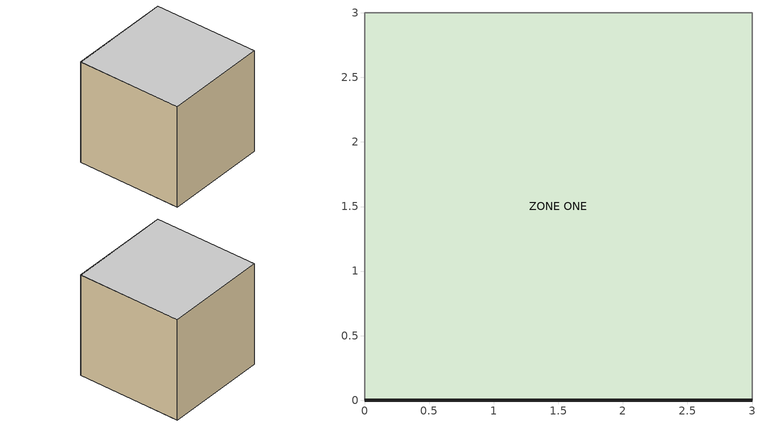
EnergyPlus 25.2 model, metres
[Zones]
ZONE ONE
 floor adiabatic (TESTSURFACE): 0,0 0,3 3,3 3,0 z0
 wall outside (TESTSURFACE): 0,0 3,0 z0:3
 wall adiabatic (TESTSURFACE): 3,0 3,3 0,3 0,0 z0:3
 ceiling adiabatic (TESTSURFACE): 0,3 0,0 3,0 3,3 z3
[Building]
ExtSolRad: Loads convergence tolerance value=0.04; Minimum number of warmup days=6; North axis=0; Solar distribution=FullInteriorAndExterior; Temperature convergence tolerance value=0.004; Terrain=Country
[Site:GroundReflectance]
0, 0, 0, 0, 0, 0, 0, 0, 0, 0, 0, 0
[Site:Location]
ATLANTA: Elevation=315; Latitude=33.65; Longitude=-84.42; Time zone=-5
[SizingPeriod:DesignDay] Barometric pressure=101289; Day of month=21; Daylight saving time indicator=No; Humidity condition type=WetBulb; Rain indicator=No; Snow indicator=No; Solar model indicator=ASHRAEClearSky
Name | Daily dry bulb temperature range | Day type | Maximum dry bulb temperature | Month | Sky clearness | Wetbulb or dewpoint at maximum dry bulb | Wind direction | Wind speed
TAMPA Ann Clg 1% Condns DB=>MWB | 8.1 | SummerDesignDay | 33 | 7 | 1 | 25.3 | 270 | 4
TAMPA Ann Htg 99% Condns DB | 0 | WinterDesignDay | 4.8 | 1 | 0 | 4.8 | 10 | 3.1
[Construction]
TESTSURFACE: LAYER 1, LAYER 2, LAYER 3
[Material] Density=1; Roughness=Smooth; Specific heat=100; Thermal absorptance=1e-06; Thickness=0.1; Visible absorptance=1e-06
Name | Conductivity | Solar absorptance
LAYER 1 | 1.15 | 0.4
LAYER 2 | 1.05 | 1e-06
LAYER 3 | 1.15 | 1e-06
[ThermostatSetpoint:SingleHeatingOrCooling]
HeatCool Setpoints Set 1: Setpoint temperature schedule=HeatCool Setpoints
[Zone]
ZONE ONE: Ceiling height=3; Multiplier=1; Type=1; Volume=27
[ZoneControl:Thermostat]
Zone 1 Thermostat: Zone or zonelist=ZONE ONE; Control 1=HeatCool Setpoints Set 1; Control type schedule=Zone Control Type Sched
[Zone equipment]
ZONE ONE: Zone1Air
[ZoneHVAC:IdealLoadsAirSystem]
Zone1Air: Dehumidification control type=ConstantSupplyHumidityRatio; Humidification control type=ConstantSupplyHumidityRatio; Maximum heating supply air humidity ratio=0.015; Maximum heating supply air temperature=50; Minimum cooling supply air humidity ratio=0.009; Minimum cooling supply air temperature=13
[Schedule:Day:Hourly]
Control Type All Days-HeatCool: 3, 3, 3, 3, 3, 3, 3, 3, 3, 3, 3, 3, 3, 3, 3, 3, 3, 3, 3, 3, 3, 3, 3, 3
Zone HeatCool Setpoint All Days: 20, 20, 20, 20, 20, 20, 20, 20, 20, 20, 20, 20, 20, 20, 20, 20, 20, 20, 20, 20, 20, 20, 20, 20
[Schedule:Week:Daily]
Control Type All Weeks-HeatCool: Control Type All Days-HeatCool, Control Type All Days-HeatCool, Control Type All Days-HeatCool, Control Type All Days-HeatCool, Control Type All Days-HeatCool, Control Type All Days-HeatCool, Control Type All Days-HeatCool, Control Type All Days-HeatCool, Control Type All Days-HeatCool, Control Type All Days-HeatCool, Control Type All Days-HeatCool, Control Type All Days-HeatCool
Zone HeatCool Setpoint All Weeks: Zone HeatCool Setpoint All Days, Zone HeatCool Setpoint All Days, Zone HeatCool Setpoint All Days, Zone HeatCool Setpoint All Days, Zone HeatCool Setpoint All Days, Zone HeatCool Setpoint All Days, Zone HeatCool Setpoint All Days, Zone HeatCool Setpoint All Days, Zone HeatCool Setpoint All Days, Zone HeatCool Setpoint All Days, Zone HeatCool Setpoint All Days, Zone HeatCool Setpoint All Days
[Schedule:Year]
HeatCool Setpoints: Zone HeatCool Setpoint All Weeks, 1, 1, 12, 31
Zone Control Type Sched: Control Type All Weeks-HeatCool, 1, 1, 12, 31
